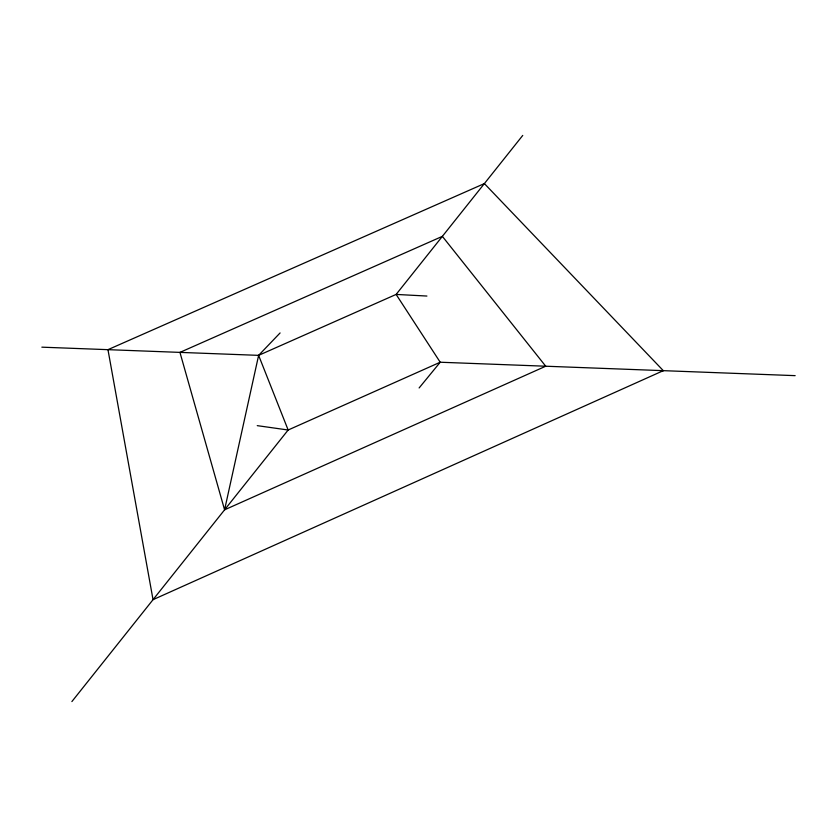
<?xml version="1.0" encoding="UTF-8"?>
<svg xmlns="http://www.w3.org/2000/svg" width="837" height="837" viewBox="0 0 837 837"><rect width="100%" height="100%" fill="white"/><g stroke="black" fill="none" stroke-linecap="round" stroke-linejoin="round"><path stroke-width="1.26" d="M224.588 509.817L179.945 352.387L442.365 236.358L545.724 366.219L224.588 509.817L258.623 355.359L280.092 332.948M71.888 701.573L288.148 430.009L440.21 362.233L795.15 375.646M522.738 135.427L396.121 294.425L258.623 355.359L41.85 347.167M419.117 387.96L440.21 362.233L396.121 294.425L426.912 296.047M257.252 425.646L288.148 430.009L258.623 355.359M663.312 370.665L153.035 599.669L107.963 349.667L484.382 183.585L663.312 370.665"/></g></svg>
